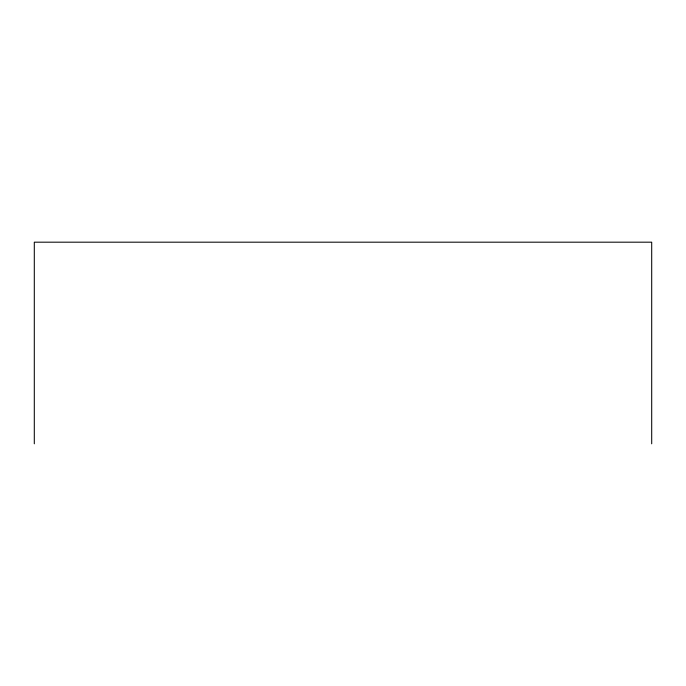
<?xml version="1.0" encoding="UTF-8"?>
<svg xmlns="http://www.w3.org/2000/svg" width="686" height="686" viewBox="0 0 686 686"><rect width="100%" height="100%" fill="white"/><g stroke="black" fill="none" stroke-linecap="round" stroke-linejoin="round"><path stroke-width="1.03" d="M651.7 443.816L651.7 242.184L34.3 242.184L34.3 443.816"/></g></svg>
